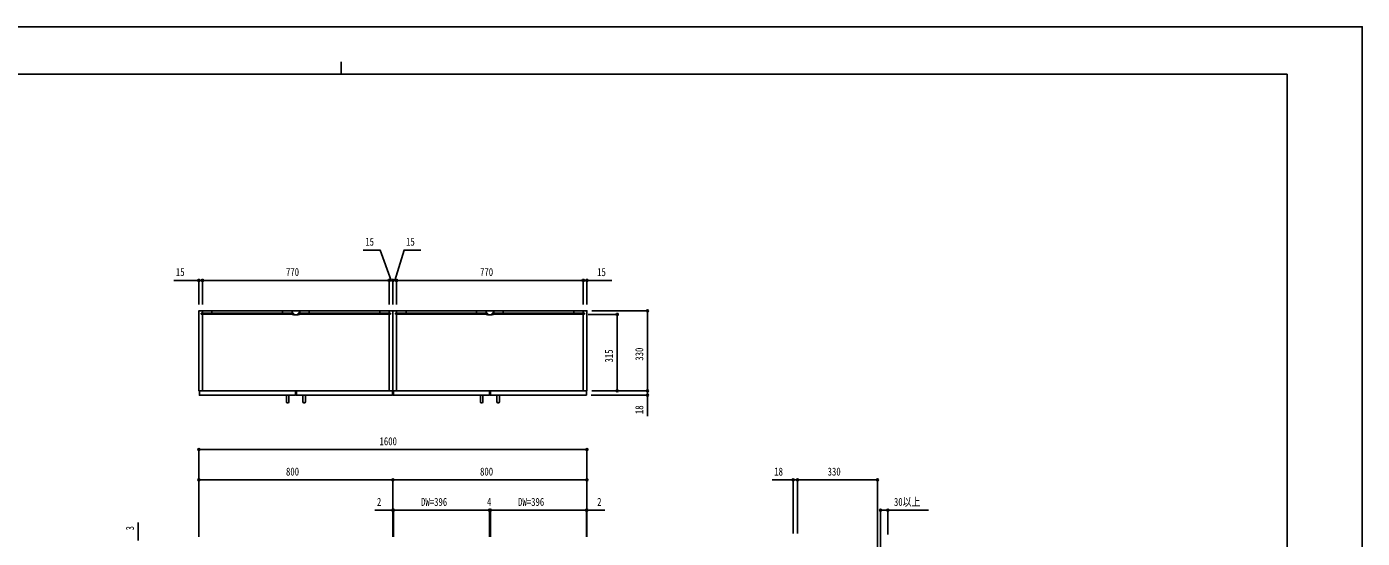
# Model space of a CAD drawing. Units: millimetres, scale not verified. Extents: x -4205 to 4205, y -2970 to 2970.
# Drawn here: x -1301 to 4205, y 863 to 2970 of the extents above; entities that cross this region are included whole.
import ezdxf
from ezdxf.enums import TextEntityAlignment as Align

# ---------------------------------------------------------------- set-up
doc = ezdxf.new("R2010")
doc.units = ezdxf.units.MM
doc.header["$LTSCALE"] = 20
for name, color, linetype in [('0-3_YKK_12', 2, 'Continuous'), ('0-4_YKK_13', 4, 'Continuous'), ('0-5_YKK_D', 6, 'Continuous'), ('0-6_YKK_ZWAK', 7, 'Continuous'), ('0-7_YSS_K', 3, 'Continuous')]:
    doc.layers.add(name, color=color, linetype=linetype)
doc.styles.add('ＭＳ ゴシック', font='')
doc.styles.get('ＭＳ ゴシック').set_extended_font_data('MS Gothic')

msp = doc.modelspace()

# ---------------------------------------------------------------- linework, layer by layer
at = {"layer": '0-3_YKK_12'}
for p, q in [((-576.48, 1470), (-576.48, 1785.5)), ((-537.48, 1800), (-246.48, 1800)), ((-206.48, 1800), (-176.48, 1800)), ((-206.48, 1800), (-206.48, 1790)), ((-206.48, 1790), (-200.98, 1790)), ((-206.48, 1785), (-200.98, 1785)), ((-206.48, 1785), (-206.48, 1784)), ((-206.48, 1784), (-200.98, 1783)), ((-200.98, 1790), (-200.98, 1785)), ((-200.98, 1783), (-181.98, 1783)), ((-181.98, 1790), (-176.48, 1790)), ((-181.98, 1790), (-181.98, 1785)), ((-181.98, 1785), (-176.48, 1785)), ((-181.98, 1783), (-176.48, 1784)), ((-176.48, 1800), (-176.48, 1790)), ((-176.48, 1785), (-176.48, 1784)), ((154.52, 1800), (-136.48, 1800)), ((193.52, 1800), (193.52, 1789.5)), ((193.52, 1785.5), (193.52, 1470)), ((223.52, 1470), (223.52, 1785.5)), ((262.52, 1800), (553.52, 1800)), ((593.52, 1800), (623.52, 1800)), ((593.52, 1800), (593.52, 1790)), ((593.52, 1790), (599.02, 1790)), ((593.52, 1785), (599.02, 1785)), ((593.52, 1785), (593.52, 1784)), ((593.52, 1784), (599.02, 1783)), ((599.02, 1790), (599.02, 1785)), ((599.02, 1783), (618.02, 1783)), ((618.02, 1790), (623.52, 1790)), ((618.02, 1790), (618.02, 1785)), ((618.02, 1785), (623.52, 1785)), ((618.02, 1783), (623.52, 1784)), ((623.52, 1800), (623.52, 1790)), ((623.52, 1785), (623.52, 1784)), ((954.52, 1800), (663.52, 1800)), ((993.52, 1800), (993.52, 1789.5)), ((993.52, 1785.5), (993.52, 1470))]:
    msp.add_line(p, q, dxfattribs=at)
for points in [[(208.52, 1470), (-591.48, 1470), (-591.48, 1800), (208.52, 1800)], [(-581.48, 1785.5), (-202.48, 1785.5), (-202.48, 1789.5), (-581.48, 1789.5)], [(-576.48, 1789.5), (-537.48, 1789.5), (-537.48, 1800), (-576.48, 1800)], [(-207.48, 1789.5), (-246.48, 1789.5), (-246.48, 1800), (-207.48, 1800)], [(198.52, 1785.5), (-180.48, 1785.5), (-180.48, 1789.5), (198.52, 1789.5)], [(-175.48, 1789.5), (-136.48, 1789.5), (-136.48, 1800), (-175.48, 1800)], [(193.52, 1789.5), (154.52, 1789.5), (154.52, 1800), (193.52, 1800)], [(1008.52, 1470), (208.52, 1470), (208.52, 1800), (1008.52, 1800)], [(218.52, 1785.5), (597.52, 1785.5), (597.52, 1789.5), (218.52, 1789.5)], [(223.52, 1789.5), (262.52, 1789.5), (262.52, 1800), (223.52, 1800)], [(592.52, 1789.5), (553.52, 1789.5), (553.52, 1800), (592.52, 1800)], [(998.52, 1785.5), (619.52, 1785.5), (619.52, 1789.5), (998.52, 1789.5)], [(624.52, 1789.5), (663.52, 1789.5), (663.52, 1800), (624.52, 1800)], [(993.52, 1789.5), (954.52, 1789.5), (954.52, 1800), (993.52, 1800)], [(-193.48, 1452), (-589.48, 1452), (-589.48, 1470), (-193.48, 1470)], [(206.52, 1452), (-189.48, 1452), (-189.48, 1470), (206.52, 1470)], [(606.52, 1452), (210.52, 1452), (210.52, 1470), (606.52, 1470)], [(1006.52, 1452), (610.52, 1452), (610.52, 1470), (1006.52, 1470)]]:
    msp.add_lwpolyline(points, close=True, dxfattribs=at)
at = {"layer": '0-4_YKK_13'}
for p, q in [((-230.48, 1452), (-220.48, 1452)), ((-230.48, 1424.34), (-230.48, 1452)), ((-220.48, 1424.34), (-220.48, 1452)), ((-162.48, 1452), (-152.48, 1452)), ((-162.48, 1424.34), (-162.48, 1452)), ((-152.48, 1424.34), (-152.48, 1452)), ((569.52, 1452), (579.52, 1452)), ((569.52, 1424.34), (569.52, 1452)), ((579.52, 1424.34), (579.52, 1452)), ((637.52, 1452), (647.52, 1452)), ((637.52, 1424.34), (637.52, 1452)), ((647.52, 1424.34), (647.52, 1452))]:
    msp.add_line(p, q, dxfattribs=at)
for centre in [(-225.48, 1425.05), (-157.48, 1425.05), (574.52, 1425.05), (642.52, 1425.05)]:
    msp.add_arc(centre, 5.05, 188.0693, 351.9307, dxfattribs=at)
at = {"layer": '0-5_YKK_D'}
for p, q in [((-591.48, 1925), (-694.28, 1925)), ((-591.48, 1826.1), (-591.48, 1926)), ((-576.48, 1925), (-591.48, 1925)), ((-576.48, 1827.1), (-576.48, 1926)), ((-576.48, 1826.1), (-576.48, 1926)), ((193.52, 1925), (-576.48, 1925)), ((-576.48, 1925), (-559.48, 1925)), ((193.52, 1925), (176.52, 1925)), ((208.52, 1925), (191.52, 1925)), ((193.52, 1826.1), (193.52, 1926)), ((193.52, 1826.1), (193.52, 1926)), ((208.52, 1925), (193.52, 1925)), ((208.52, 1925), (193.52, 1925)), ((208.52, 1826.1), (208.52, 1926)), ((208.52, 1826.1), (208.52, 1926)), ((223.52, 1925), (208.52, 1925)), ((223.52, 1925), (208.52, 1925)), ((208.52, 1925), (225.52, 1925)), ((223.52, 1826.1), (223.52, 1926)), ((223.52, 1826.1), (223.52, 1926)), ((993.52, 1925), (223.52, 1925)), ((223.52, 1925), (240.52, 1925)), ((993.52, 1925), (976.52, 1925)), ((993.52, 1826.1), (993.52, 1926)), ((993.52, 1826.1), (993.52, 1926)), ((993.52, 1925), (1008.52, 1925)), ((1008.52, 1826.1), (1008.52, 1926)), ((1008.52, 1925), (1111.32, 1925)), ((1013.52, 1785), (1134.52, 1785)), ((1028.52, 1800), (1259.52, 1800)), ((1133.52, 1470), (1133.52, 1785)), ((1258.52, 1470), (1258.52, 1800)), ((1026.52, 1452), (1259.52, 1452)), ((1028.52, 1470), (1259.52, 1470)), ((1028.52, 1470), (1259.52, 1470)), ((1028.52, 1470), (1134.52, 1470)), ((-591.48, 868), (-591.48, 1229)), ((-591.48, 1228), (1008.52, 1228)), ((1008.52, 868), (1008.52, 1229)), ((-591.48, 868), (-591.48, 1104)), ((-591.48, 1103), (208.52, 1103)), ((208.52, 868), (208.52, 1104)), ((208.52, 868), (208.52, 1104)), ((1008.52, 1103), (208.52, 1103)), ((1008.52, 868), (1008.52, 1104)), ((1858.52, 882.37), (1858.52, 1104)), ((1876.52, 881.59), (1876.52, 1104)), ((1876.52, 881.59), (1876.52, 1104)), ((2206.52, 1103), (1876.52, 1103)), ((2206.52, 937.81), (2206.52, 1104)), ((208.52, 978), (134.52, 978)), ((208.52, 868), (208.52, 979)), ((210.52, 978), (208.52, 978)), ((210.52, 868), (210.52, 979)), ((210.52, 868), (210.52, 979)), ((210.52, 978), (227.52, 978)), ((210.52, 978), (606.52, 978)), ((606.52, 978), (589.52, 978)), ((606.52, 868), (606.52, 979)), ((606.52, 868), (606.52, 979)), ((610.52, 978), (606.52, 978)), ((610.52, 868), (610.52, 979)), ((610.52, 868), (610.52, 979)), ((610.52, 978), (627.52, 978)), ((1006.52, 978), (610.52, 978)), ((1006.52, 978), (989.52, 978)), ((1006.52, 868), (1006.52, 979)), ((1006.52, 868), (1006.52, 979)), ((1006.52, 978), (1008.52, 978)), ((1008.52, 868), (1008.52, 979)), ((1008.52, 978), (1082.52, 978)), ((2219.02, 937.81), (2219.02, 979)), ((2249.02, 878.48), (2249.02, 979)), ((-841.48, 853), (-841.48, 927))]:
    msp.add_line(p, q, dxfattribs=at)
for points in [[(201.02, 1925), (155.36, 2050), (86.56, 2050)], [(216.02, 1925), (254.76, 2050), (323.56, 2050)], [(1258.52, 1470), (1258.52, 1452), (1258.52, 1366.2)], [(1876.52, 1103), (1858.52, 1103), (1772.72, 1103)], [(2219.02, 978), (2249.02, 978), (2416.42, 978)]]:
    msp.add_lwpolyline(points, dxfattribs=at)
for centre in [(-591.48, 1925), (-576.48, 1925), (-576.48, 1925), (193.52, 1925), (193.52, 1925), (208.52, 1925), (208.52, 1925), (223.52, 1925), (223.52, 1925), (993.52, 1925), (993.52, 1925), (1008.52, 1925), (1133.52, 1785), (1258.52, 1800), (1133.52, 1470), (1258.52, 1470), (1258.52, 1470), (1258.52, 1452), (-591.48, 1228), (1008.52, 1228), (-591.48, 1103), (208.52, 1103), (208.52, 1103), (1008.52, 1103), (1858.52, 1103), (1876.52, 1103), (1876.52, 1103), (2206.52, 1103), (208.52, 978), (210.52, 978), (210.52, 978), (606.52, 978), (606.52, 978), (610.52, 978), (610.52, 978), (1006.52, 978), (1006.52, 978), (1008.52, 978), (2219.02, 978), (2249.02, 978)]:
    msp.add_circle(centre, 4.25, dxfattribs=at)
at = {"layer": '0-6_YKK_ZWAK'}
for p, q in [((-4.98, 2825), (-4.98, 2775)), ((3895.02, 2775), (-3904.98, 2775)), ((3895.02, 2775), (3895.02, -2525))]:
    msp.add_line(p, q, dxfattribs=at)
msp.add_lwpolyline([(-4205, -2970), (4205, -2970), (4205, 2970), (-4205, 2970)], close=True, dxfattribs=at)
at = {"layer": '0-7_YSS_K'}
for p, q in [((2206.52, -1705), (2206.52, 936.81)), ((2219.02, -1705), (2219.02, 936.81))]:
    msp.add_line(p, q, dxfattribs=at)

# ---------------------------------------------------------------- texts
at = {"layer": '0-5_YKK_D', "style": 'ＭＳ ゴシック', "width": 0.8}
for s, p in [('15', (94.56, 2058)), ('15', (262.76, 2058)), ('15', (-686.28, 1933)), ('770', (-232.28, 1933)), ('770', (567.72, 1933)), ('15', (1050.52, 1933)), ('1600', (153.32, 1236)), ('800', (-232.28, 1111)), ('800', (567.72, 1111)), ('18', (1780.72, 1111)), ('330', (2000.72, 1111)), ('2', (142.52, 986)), ('DW=396', (324.52, 986)), ('4', (596.52, 986)), ('DW=396', (724.52, 986)), ('2', (1050.52, 986)), ('30以上', (2274.02, 986))]:
    msp.add_text(s, height=32.99, dxfattribs=at).set_placement(p, align=Align.BOTTOM_LEFT)
for s, p in [('315', (1125.52, 1586.7)), ('330', (1250.52, 1594.2)), ('18', (1250.52, 1374.2)), ('3', (-849.48, 895))]:
    msp.add_text(s, height=32.99, rotation=90, dxfattribs=at).set_placement(p, align=Align.BOTTOM_LEFT)

doc.saveas('drawing.dxf')
